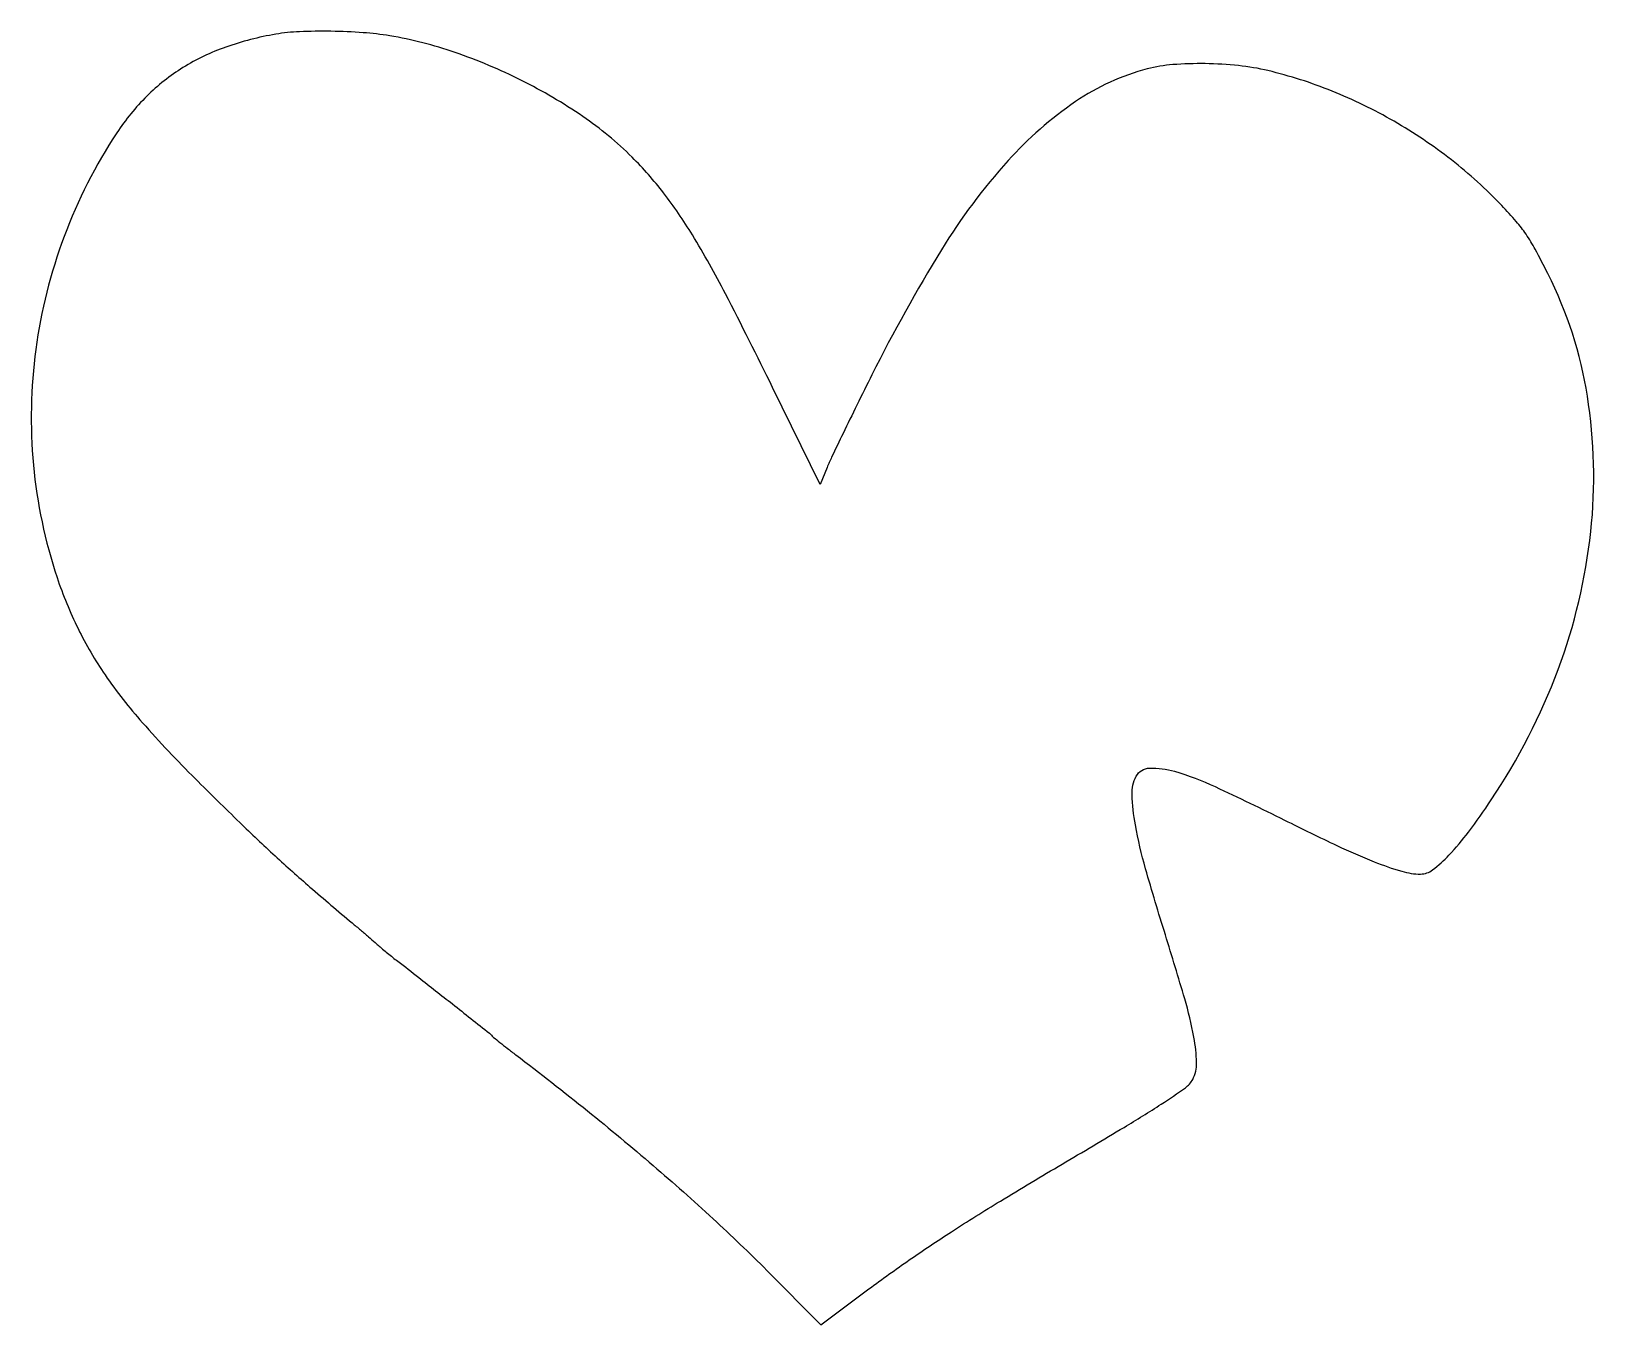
# Model space of a CAD drawing. Extents: x 0 to 464, y 0 to 384.
import ezdxf

# ---------------------------------------------------------------- set-up
doc = ezdxf.new("R2010")
doc.units = 0

msp = doc.modelspace()

# ---------------------------------------------------------------- linework, layer by layer
msp.add_lwpolyline([(72.830856, 382.976845, 0.042611), (58.01497, 379.156689, 0.054454), (45.307155, 373.075727, 0.056588), (34.591524, 364.618026, 0.051924), (25.692086, 353.742774, 0.056012), (10.0598, 322.979934, 0.056222), (1.669869, 289.553441, 0.056494), (0.958894, 255.248543, 0.057622), (7.972842, 221.893705, 0.033463), (14.186059, 206.747441, 0.036546), (22.211119, 193.026989, 0.030914), (33.291063, 178.871121, 0.015181), (49, 162.219532, 0.003364), (62.122924, 149.303996, 0.00688), (72.621108, 139.386828, 0.007322), (82.960016, 130.161469, 0.004397), (95.487429, 119.5, -0.001474), (97.925027, 117.449932, -0.001562), (100.303573, 115.424743, -0.001488), (102.341511, 113.668005, -0.00716), (103.484148, 112.64806, 0.010554), (104.499119, 111.754377, 0.004128), (105.935969, 110.562259, 0.004084), (107.512285, 109.297553, 0.00507), (109, 108.14806, -0.00437), (115.224269, 103.35274, -0.001118), (125.211905, 95.481847, -0.000187), (136.182025, 86.790171, -0.054968), (137, 85.980606, 0.053154), (137.40133, 85.580517, 0.001569), (139.264705, 84.09054, 0.003123), (141.477822, 82.354704, 0.002147), (144.007508, 80.413289, -0.006727), (165.249095, 63.800009, -0.0081), (184.742568, 47.599917, -0.008638), (202.493766, 31.814009, -0.010608), (218.488304, 16.448094), (234.502585, 0.396188), (248.729755, 11.003871, -0.008639), (260.679704, 19.596483, -0.008123), (273.164612, 27.953532, -0.006878), (287.687303, 37.055905, -0.0036), (306, 48.006045, 0.002153), (324.365945, 58.915965, 0.008702), (335.419096, 65.810789, 0.009654), (342.59245, 70.660011, 0.120346), (344.735258, 73.115475, 0.125907), (345.886267, 78.087888, 0.040997), (345.090368, 85.642021, 0.023993), (342.360144, 97.050459, 0.005518), (336.624558, 116, -0.007025), (330.762177, 135.581147, -0.023788), (327.730459, 148.571444, -0.035577), (326.736357, 157.52396, -0.1335), (327.991683, 162.984459, -0.26967), (331.952645, 165.42709, -0.078358), (339.346593, 164.455807, -0.036762), (351.410943, 159.90784, -0.00752), (371.956233, 150.007842, 0.005662), (387.488419, 142.452223, 0.01596), (398.563109, 137.645322, 0.021888), (406.715429, 134.818114, 0.07264), (412.31701, 134, 0.167088), (415.878042, 135.22419, 0.036885), (420.734151, 139.622502, 0.029489), (426.525279, 146.468333, 0.013585), (433.272632, 156, 0.057552), (453.071816, 194.608134, 0.063015), (462.788813, 235.552061, 0.06638), (461.768222, 275.699401, 0.077257), (450.052432, 312, 0.007049), (446.294301, 319.209985, 0.025164), (443.59872, 323.657236, 0.029376), (440.688826, 327.453688, 0.012378), (436.364608, 332.213778, 0.036738), (421.441303, 345.707793, 0.034711), (404.428775, 357.155561, 0.034813), (386.049721, 366.10893, 0.037511), (367.053131, 372.167493, 0.032209), (358.339711, 373.657378, 0.022695), (348.415132, 374.249314, 0.023001), (338.839724, 373.944696, 0.044266), (331.275326, 372.675258, 0.086466), (309.980765, 362.980058, 0.059556), (289.983392, 345.486266, 0.045565), (270.241538, 319.083393, 0.021738), (249.620038, 282, 0.001425), (245.15683, 273.018347, 0.001772), (241.060306, 264.640625, 0.00144), (237.666126, 257.584758, 0.013436), (236.293671, 254.5), (234.228182, 249.5), (220.143648, 278.232597, 0.005086), (206.163528, 306.033069, 0.017923), (196.363398, 323.473105, 0.027027), (187.815965, 335.917621, 0.03313), (178.494792, 346.5, 0.045938), (163.868735, 358.586955, 0.033651), (145.707875, 369.265372, 0.033242), (125.974887, 377.557331, 0.040848), (106.61901, 382.493394, 0.024666), (98.788413, 383.427451, 0.013774), (89.195306, 383.829193, 0.013715), (79.828788, 383.706289, 0.031667)], format="xyb", close=True)

doc.saveas('drawing.dxf')
